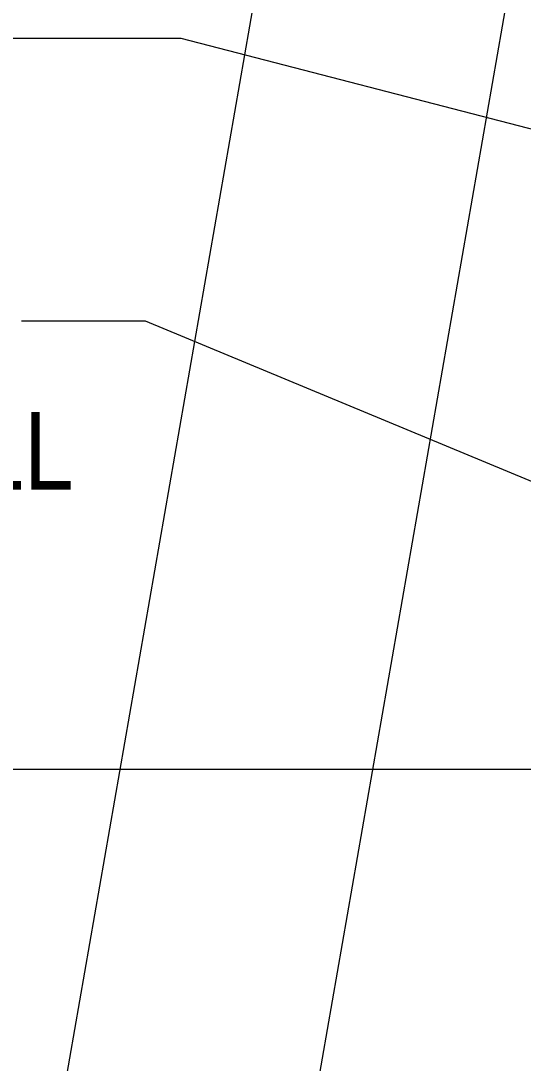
# Model space of a CAD drawing. Header units: metres. Extents: x -1161 to -1081, y 0 to 563.
# Drawn here: x -1142.944 to -1141.329, y 514.68 to 518.031 of the extents above; entities that cross this region are included whole.
import ezdxf

# ---------------------------------------------------------------- set-up
doc = ezdxf.new("R2010")
doc.units = ezdxf.units.M
doc.layers.add('A-DETL', color=7, linetype='Continuous', lineweight=13)
doc.layers.add('G-ANNO-TEXT', color=7, linetype='Continuous', lineweight=9)
doc.styles.add('Arial Narrow_2', font='ARIALN.TTF', dxfattribs={"height": 0.25})

msp = doc.modelspace()

# ---------------------------------------------------------------- linework, layer by layer
at = {"layer": 'A-DETL', "color": 143, "lineweight": 18, "true_color": 0x78aac8}
for p, q in [((-1140.936, 525.3208), (-1143.1674, 512.5132)), ((-1142.378, 512.3756), (-1140.1466, 525.1832))]:
    msp.add_line(p, q, dxfattribs=at)
at = {"layer": 'G-ANNO-TEXT'}
for p, q in [((-1142.428, 517.9738), (-1143.2573, 517.9738)), ((-1137.3244, 516.6518), (-1142.428, 517.9738)), ((-1142.5427, 517.0649), (-1142.9413, 517.0649)), ((-1140.1841, 516.0858), (-1142.5427, 517.0649)), ((-1139.9499, 515.6236), (-1143.0341, 515.6236))]:
    msp.add_line(p, q, dxfattribs=at)

# ---------------------------------------------------------------- next in the draw order: texts
at = {"layer": 'G-ANNO-TEXT', "insert": (-1145.4792, 516.7732), "char_height": 0.25, "attachment_point": 1, "style": 'Arial Narrow_2', "bg_fill": 3, "box_fill_scale": 1, "bg_fill_color": 256, "bg_fill_true_color": 13158600, "bg_fill_transparency": 0}
msp.add_mtext('LANDSCAPING FILL', dxfattribs=at)

doc.saveas('drawing.dxf')
